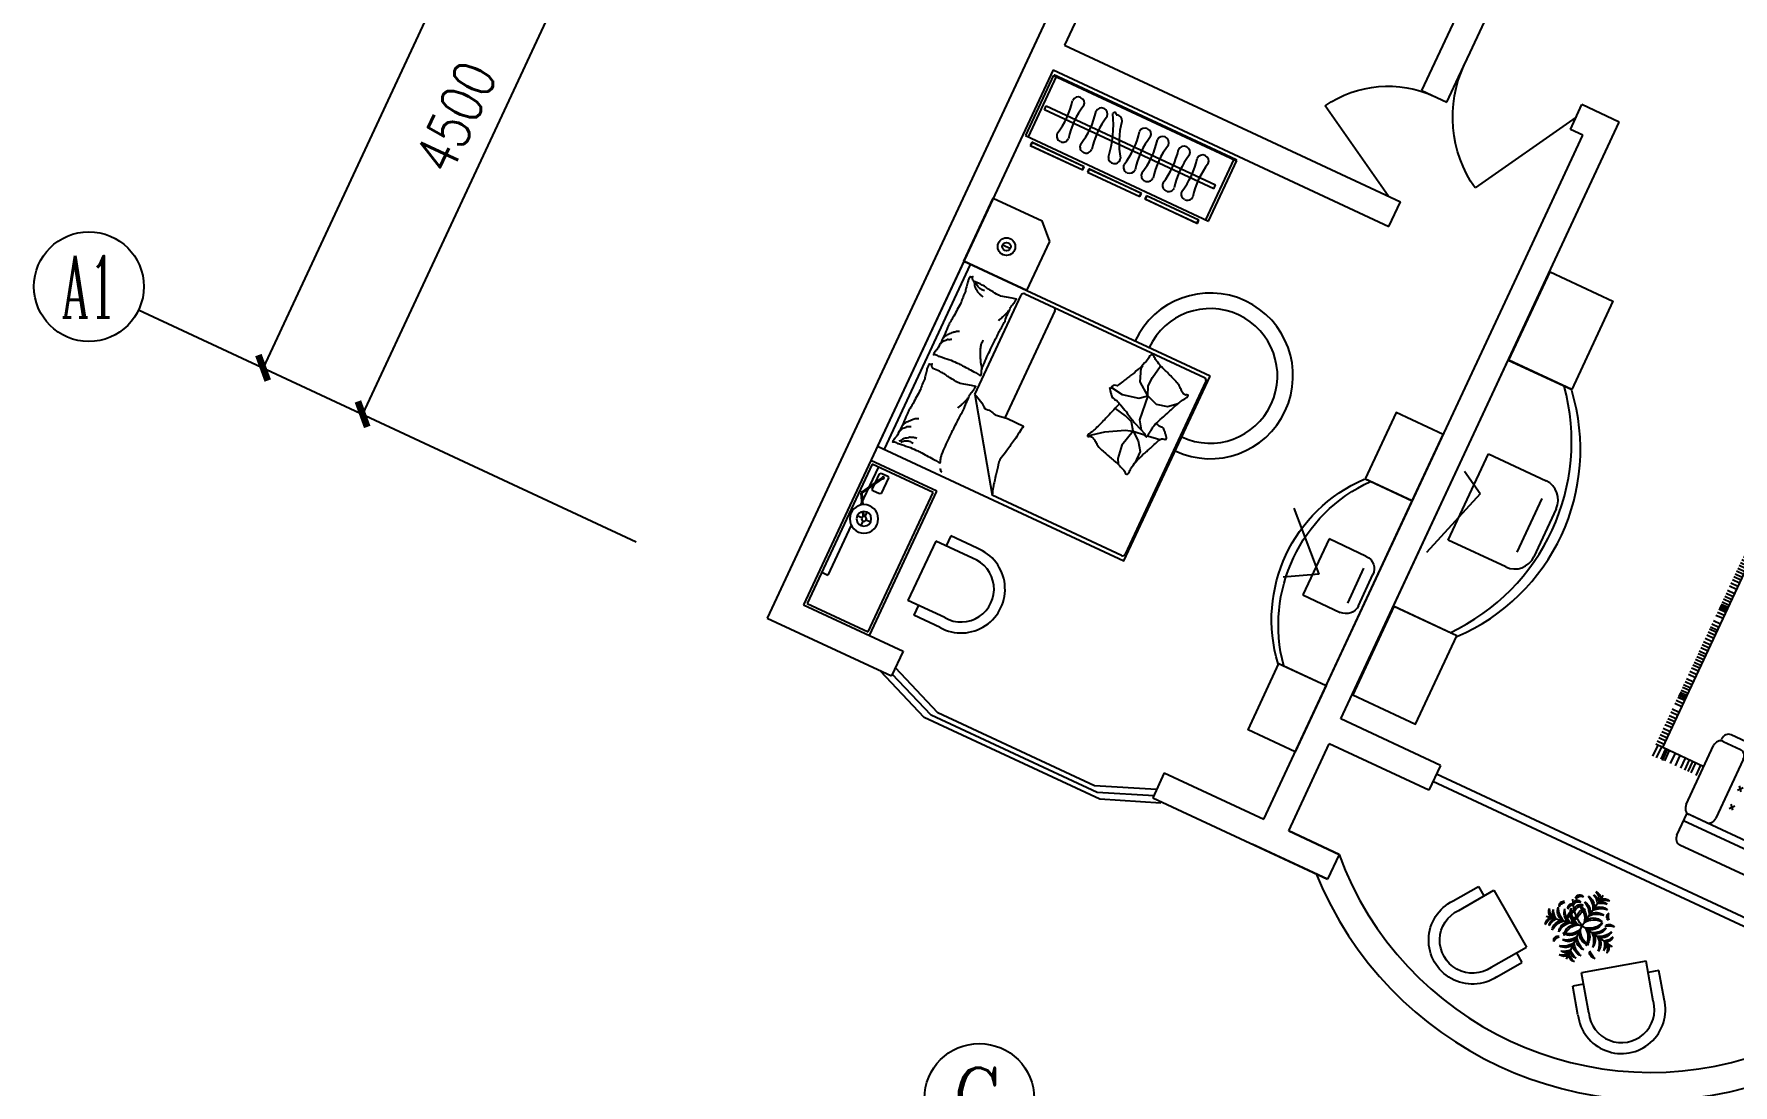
# Model space of a CAD drawing. Header units: millimetres. Extents: x 751 to 49128, y 379 to 40024.
# Drawn here: x 751 to 13132, y 19677 to 27337 of the extents above; entities that cross this region are included whole.
import ezdxf
from ezdxf.enums import TextEntityAlignment as Align

# ---------------------------------------------------------------- set-up
doc = ezdxf.new("R2010")
doc.units = ezdxf.units.MM
for name, color, linetype in [('AXIS', 3, 'Continuous'), ('AXIS_TEXT', 7, 'Continuous'), ('LAYER1', 5, 'Continuous'), ('PUB_WINDW', 7, 'Continuous'), ('WALL', 255, 'Continuous'), ('WINDOW', 2, 'Continuous')]:
    doc.layers.add(name, color=color, linetype=linetype)
doc.styles.add('COMPLEX', font='COMPLEX')
doc.styles.add('DIM_FONT', font='SIMPLEX', dxfattribs={"width": 0.8})
doc.styles.add('SIMPLEX', font='SIMPLEX.SHX')
doc.styles.get("Standard").update_dxf_attribs({"font": 'arial.ttf'})
doc.dimstyles.new('AXIS', dxfattribs={"dimtxt": 300, "dimasz": 1, "dimexe": 250, "dimexo": 300, "dimgap": 0.09, "dimtad": 1, "dimdec": 0, "dimzin": 0, "dimdsep": 46, "dimtxsty": 'DIM_FONT', "dimblk": '_DIMX', "dimcen": 0.09, "dimse1": 1, "dimse2": 1, "dimclrt": 7, "dimadec": 0, "dimazin": 0, "dimtfac": 1, "dimtdec": 0, "dimtix": 1, "dimtmove": 2, "dimatfit": 3, "dimldrblk": '_DIMX', "dimfxl": 1, "dimtolj": 1, "dimtzin": 0, "dimarcsym": 0})

# ---------------------------------------------------------------- blocks, each defined once
blk = doc.blocks.new('_DIMX')
at = {"const_width": 50}
blk.add_lwpolyline([(-70, -70), (70, 70)], dxfattribs=at)
blk = doc.blocks.new('*D67')
at = {"color": 0, "linetype": 'ByBlock', "transparency": 16777216}
blk.add_line((-2841, 39187), (-8419, 27226), dxfattribs=at)
at = {"layer": 'DEFPOINTS', "color": 0, "linetype": 'ByBlock', "transparency": 16777216}
for p in [(-122, 37920), (-8419, 27225), (-5701, 25957)]:
    blk.add_point(p, dxfattribs=at)
at = {"color": 0, "linetype": 'ByBlock', "transparency": 16777216}
for p, rotation in [((-2841, 39188), 65), ((-8419, 27225), 245)]:
    blk.add_blockref('_DIMX', p, dxfattribs=dict(at, rotation=rotation))
at = {"color": 7, "linetype": 'ByBlock', "transparency": 16777216, "insert": (-5902, 33333), "char_height": 300, "attachment_point": 5, "rotation": 65, "style": 'DIM_FONT'}
blk.add_mtext('\\A1;13200', dxfattribs=at)
blk = doc.blocks.new('M_C43HGY')
at = {"linetype": 'Continuous'}
blk.add_lwpolyline([(-535.7, -275.9), (-535.7, 0), (535.7, 0), (535.7, -275.9)], dxfattribs=at)
for centre, radius, start, end in [((-2.2, 390.9), 830.9, 230.05521, 310.34376), ((-2.8, 320.1), 802.1, 228.11894, 311.88106)]:
    blk.add_arc(centre, radius, start, end, dxfattribs=at)
at = {"width": 0.8, "flags": 9}
for tag in ['XSIZE', 'YSIZE']:
    blk.add_attdef(tag, (0, 0), '', height=0.5, dxfattribs=at)
blk = doc.blocks.new('_AXISO')
blk.add_circle((0, 0), 0.5)
at = {"layer": 'AXIS_TEXT', "style": 'COMPLEX', "width": 1.041667}
blk.add_attdef('A', text='', height=0.56, dxfattribs=at).set_placement((-0.25, -0.28), (0.25, -0.28), align=Align.FIT)
blk = doc.blocks.new('*D66')
at = {"color": 0, "linetype": 'ByBlock', "transparency": 16777216}
blk.add_line((-5793, 30964), (-7694, 26888), dxfattribs=at)
at = {"layer": 'DEFPOINTS', "color": 0, "linetype": 'ByBlock', "transparency": 16777216}
for p in [(-3799, 30036), (-7694, 26887), (-5701, 25957)]:
    blk.add_point(p, dxfattribs=at)
at = {"color": 0, "linetype": 'ByBlock', "transparency": 16777216}
for p, rotation in [((-5793, 30965), 65), ((-7694, 26887), 245)]:
    blk.add_blockref('_DIMX', p, dxfattribs=dict(at, rotation=rotation))
at = {"color": 7, "linetype": 'ByBlock', "transparency": 16777216, "insert": (-7015, 29053), "char_height": 300, "attachment_point": 5, "rotation": 65, "style": 'DIM_FONT'}
blk.add_mtext('\\A1;4500', dxfattribs=at)
blk = doc.blocks.new('M_C42MSU')
for p, q in [((-900, 0), (-900, -700)), ((-900, 0), (0, 0)), ((0, 0), (0, -900)), ((-900, -700), (-700, -900)), ((0, -900), (-700, -900))]:
    blk.add_line(p, q)
at = {"width": 0.8, "flags": 9}
for tag in ['XSIZE', 'YSIZE']:
    blk.add_attdef(tag, (0, 0), '', height=0.5, dxfattribs=at)
blk = doc.blocks.new('M_B1ZDK')
for points in [[(0.5331, 0.549), (0.3361, 1.3649), (-0.3361, 1.3649), (-0.5418, 0.5128)], [(0.5012, 0.4163), (0.318, 1.1838), (-0.318, 1.1838), (-0.5012, 0.4283)], [(0.5, 0.1667), (0.3, 1.0027), (-0.3, 1.0027), (-0.5, 0.1667)]]:
    blk.add_lwpolyline(points)
blk = doc.blocks.new('A$C14F639B7')
at = {"layer": 'LAYER1', "color": 7}
for p, q in [((0, 0), (0, 1160)), ((0, 1160), (530, 1160)), ((20, 20), (20, 1140)), ((20, 1140), (510, 1140)), ((461, 1140), (461, 835)), ((510, 1140), (510, 20)), ((530, 1160), (530, 0)), ((370, 1108), (361, 1099)), ((361, 1099), (361, 974)), ((423, 1108), (370, 1108)), ((486, 921), (398, 1075)), ((492, 924), (403, 1079)), ((432, 1099), (423, 1108)), ((432, 1028), (432, 1099)), ((432, 974), (432, 1016)), ((361, 974), (370, 965)), ((370, 965), (423, 965)), ((423, 965), (432, 974)), ((446, 845), (486, 915)), ((451, 842), (492, 912)), ((379, 753), (343, 753)), ((396, 771), (396, 806)), ((403, 770), (421, 801)), ((408, 767), (426, 798)), ((414, 753), (450, 753)), ((396, 735), (396, 700)), ((461, 671), (461, 271)), ((510, 271), (461, 271)), ((510, 271), (461, 271)), ((510, 20), (20, 20)), ((530, 0), (0, 0))]:
    blk.add_line(p, q, dxfattribs=at)
for centre, radius in [((396, 1083), 7.43), ((492, 918), 5.94), ((396, 753), 104), ((396, 753), 53.5), ((396, 753), 17.8)]:
    blk.add_circle(centre, radius, dxfattribs=at)
blk = doc.blocks.new('M_C3')
for p, q in [((-319, 296), (-319, 84)), ((-239, 296), (-239, 0)), ((239, 296), (239, 0)), ((319, 296), (319, 84)), ((-319, 84), (-239, 84)), ((-239, 0), (239, 0)), ((239, 84), (319, 84))]:
    blk.add_line(p, q)
for radius, start, end in [(320, 356.4494, 183.5506), (240, 355.2636, 184.7364)]:
    blk.add_arc((0, 316), radius, start, end)
at = {"width": 0.8, "flags": 9}
for tag in ['YSIZE', 'XSIZE', 'XSIZE', 'YSIZE']:
    blk.add_attdef(tag, (0, 0), '', height=0.5, dxfattribs=at)
blk = doc.blocks.new('A$C3084621F')
at = {"color": 7}
for p, q in [((553, 1637), (12, 1637)), ((553, 1613), (12, 1613)), ((264, 51), (264, 1565)), ((298, 1565), (264, 1565)), ((298, 1565), (298, 51)), ((553, 0), (553, 1637)), ((608, 1563), (580, 1563)), ((580, 1563), (580, 1095)), ((580, 1562), (580, 1094)), ((608, 1559), (580, 1559)), ((608, 1095), (608, 1563)), ((608, 1094), (608, 1562)), ((84, 1390), (84, 1387)), ((84, 1223), (84, 1220)), ((84, 1034), (84, 1031)), ((580, 1097), (608, 1097)), ((580, 1094), (608, 1094)), ((580, 1049), (580, 581)), ((608, 1049), (580, 1049)), ((580, 1048), (580, 580)), ((608, 1046), (580, 1046)), ((608, 581), (608, 1049)), ((608, 580), (608, 1048)), ((84, 871), (84, 874)), ((455, 746), (456, 744)), ((89, 596), (88, 599)), ((580, 583), (608, 583)), ((580, 580), (608, 580)), ((84, 486), (84, 483)), ((608, 539), (580, 539)), ((580, 539), (580, 71)), ((580, 538), (580, 70)), ((608, 536), (580, 536)), ((608, 71), (608, 539)), ((608, 70), (608, 538)), ((84, 278), (84, 275)), ((12, 24), (553, 24)), ((12, 0), (553, 0)), ((298, 51), (264, 51)), ((580, 73), (608, 73)), ((580, 70), (608, 70))]:
    blk.add_line(p, q, dxfattribs=at)
at = {"color": 7, "const_width": 24}
blk.add_lwpolyline([(12, 0), (12, 1637)], dxfattribs=at)
at = {"color": 7}
for centre, radius, start, end in [((132, 1390), 48, 90, 180), ((132, 1387), 48, 180, 270), ((280, 2081), 660, 257.036, 282.964), ((429, 1390), 48, 360, 90), ((429, 1387), 48, 270, 0), ((132, 1223), 48, 90, 180), ((280, 696), 660, 77.036, 102.964), ((280, 1914), 660, 257.036, 282.964), ((429, 1223), 48, 360, 90), ((132, 1220), 48, 180, 270), ((280, 528), 660, 77.036, 102.964), ((429, 1220), 48, 270, 0), ((132, 1034), 48, 90, 180), ((132, 1031), 48, 180, 270), ((280, 1726), 660, 257.036, 282.964), ((280, 340), 660, 77.036, 102.964), ((429, 1034), 48, 360, 90), ((429, 1031), 48, 270, 0), ((132, 874), 48, 90, 180), ((132, 871), 48, 180, 270), ((280, 1565), 660, 257.036, 282.964), ((280, 180), 660, 77.036, 102.964), ((429, 874), 48, 0, 90), ((429, 871), 48, 270, 0), ((3, 1324), 674, 279.7856, 305.4462), ((410, 730), 48, 19.6204, 109.6204), ((411, 728), 48, 289.6204, 19.6204), ((91, 582), 14.6, 98.0126, 273.5166), ((133, 615), 48, 109.6204, 199.6204), ((559, -247), 939, 98.1153, 119.8428), ((132, 486), 48, 90, 180), ((132, 483), 48, 180, 270), ((280, 1178), 660, 257.036, 282.964), ((280, -208), 660, 77.036, 102.964), ((429, 486), 48, 360, 90), ((429, 483), 48, 270, 0), ((132, 278), 48, 90, 180), ((280, 969), 660, 257.036, 282.964), ((429, 278), 48, 360, 90), ((132, 275), 48, 180, 270), ((280, -417), 660, 77.036, 102.964), ((429, 275), 48, 270, 0)]:
    blk.add_arc(centre, radius, start, end, dxfattribs=at)
blk = doc.blocks.new('_C1LVG')
for p, q in [((-143.6, 1091.5), (-32.5, 1450.8)), ((-400.5, 1354.1), (-100.5, 1354.1)), ((-100.5, 1354.1), (-100.5, 904.1)), ((-500.5, 1004.1), (-500.5, 1254.1)), ((-419.4, 1267.4), (-419.4, 988.1)), ((-143.6, 1091.5), (-32.5, 1028.1)), ((-100.5, 904.1), (-400.5, 904.1))]:
    blk.add_line(p, q)
for points in [[(-328.5, 1747.3), (0, 1747.3), (0, 2208.9), (-328.5, 2208.9)], [(-328.5, 461.7), (0, 461.7), (0, 0), (-328.5, 0)]]:
    blk.add_lwpolyline(points, close=True)
for centre, start, end in [((-400.5, 1254.1), 90, 180), ((-400.5, 1004.1), 180, 270)]:
    blk.add_arc(centre, 100, start, end)
at = {"xscale": 1.2, "yscale": 1.2, "zscale": 1.2, "rotation": 270.0000000000001}
blk.add_blockref('M_C43HGY', (2.6, 1104.5), dxfattribs=at)
at = {"style": 'DIM_FONT', "width": 0.8, "flags": 9}
for tag in ['YSIZE', 'XSIZE']:
    blk.add_attdef(tag, (0, 0), '', height=0.5, dxfattribs=at)
blk = doc.blocks.new('_C5VVX')
for p, q in [((879, 1468), (879, 1618)), ((929, 1668), (1692, 1668)), ((1742, 1618), (1742, 1466)), ((879, 1518), (1742, 1518)), ((846, 1418), (846, 1007)), ((879, 1468), (1742, 1468)), ((1035, 1468), (896, 1468)), ((1085, 1007), (1085, 1418)), ((1535, 1007), (1535, 1418)), ((1585, 1468), (1725, 1468)), ((1775, 1418), (1775, 1007)), ((1162, 1326), (1131, 1296)), ((1131, 1326), (1162, 1296)), ((1319, 1326), (1289, 1296)), ((1289, 1326), (1319, 1296)), ((1477, 1326), (1447, 1296)), ((1447, 1326), (1477, 1296)), ((398, 1222), (456, 1222)), ((398, 1194), (456, 1194)), ((458, 1154), (458, 1225)), ((480, 1154), (480, 1225)), ((501, 1154), (501, 1225)), ((522, 1154), (522, 1225)), ((551, 1154), (551, 1225)), ((581, 1154), (581, 1225)), ((608, 1154), (608, 1225)), ((652, 1154), (652, 1225)), ((679, 1154), (679, 1225)), ((702, 1154), (702, 1225)), ((735, 1154), (735, 1225)), ((774, 1154), (774, 1225)), ((803, 1154), (803, 1225)), ((824, 1154), (824, 1225)), ((1162, 1199), (1131, 1169)), ((1131, 1199), (1162, 1169)), ((1319, 1199), (1289, 1169)), ((1289, 1199), (1319, 1169)), ((1477, 1199), (1447, 1169)), ((1447, 1199), (1477, 1169)), ((1801, 1154), (1801, 1225)), ((1843, 1154), (1843, 1225)), ((1866, 1154), (1866, 1225)), ((1893, 1154), (1893, 1225)), ((1926, 1154), (1926, 1225)), ((1970, 1154), (1970, 1225)), ((2009, 1154), (2009, 1225)), ((2056, 1154), (2056, 1225)), ((2073, 1159), (2073, 1231)), ((2086, 1154), (2086, 1225)), ((2120, 1159), (2120, 1231)), ((2150, 1159), (2150, 1231)), ((398, 1173), (456, 1173)), ((398, 1144), (456, 1144)), ((398, 1117), (456, 1117)), ((398, 1096), (456, 1096)), ((458, 1154), (846, 1154)), ((458, 1008), (458, 1154)), ((1775, 1154), (2108, 1154)), ((2108, 1154), (2108, -1213)), ((2108, 1154), (2165, 1154)), ((2108, 1133), (2165, 1133)), ((2108, 1109), (2165, 1109)), ((2108, 1088), (2165, 1088)), ((50, 975), (203, 975)), ((150, -975), (150, 975)), ((200, -975), (200, 975)), ((250, 1008), (661, 1008)), ((398, 1075), (456, 1075)), ((398, 1054), (456, 1054)), ((398, 1030), (456, 1030)), ((398, 1008), (456, 1008)), ((711, 975), (720, 975)), ((1162, 1062), (1131, 1032)), ((1131, 1062), (1162, 1032)), ((1289, 1062), (1319, 1032)), ((1319, 1062), (1289, 1032)), ((1477, 1062), (1447, 1032)), ((1447, 1062), (1477, 1032)), ((2108, 1066), (2165, 1066)), ((2108, 1044), (2165, 1044)), ((2108, 1017), (2165, 1017)), ((2108, 996), (2165, 996)), ((2108, 975), (2165, 975)), ((0, -925), (0, 925)), ((200, 818), (200, 958)), ((711, 958), (711, 818)), ((770, 925), (770, 327)), ((879, 957), (879, 948)), ((896, 957), (1035, 957)), ((929, 898), (1692, 898)), ((1725, 957), (1585, 957)), ((1742, 957), (1742, 948)), ((2108, 954), (2165, 954)), ((2108, 930), (2165, 930)), ((2108, 908), (2165, 908)), ((2108, 869), (2165, 869)), ((661, 768), (250, 768)), ((2108, 848), (2165, 848)), ((2108, 826), (2165, 826)), ((2108, 814), (2165, 814)), ((2108, 804), (2165, 804)), ((2108, 792), (2165, 792)), ((2108, 777), (2165, 777)), ((2108, 756), (2165, 756)), ((363, 683), (332, 713)), ((363, 713), (332, 683)), ((500, 683), (469, 713)), ((500, 713), (469, 683)), ((627, 683), (597, 713)), ((627, 713), (597, 683)), ((2108, 738), (2165, 738)), ((2108, 717), (2165, 717)), ((2108, 717), (2165, 717)), ((2108, 696), (2165, 696)), ((2108, 666), (2165, 666)), ((363, 556), (332, 526)), ((363, 526), (332, 556)), ((500, 526), (469, 556)), ((500, 556), (469, 526)), ((627, 526), (597, 556)), ((627, 556), (597, 526)), ((2108, 645), (2165, 645)), ((2108, 621), (2165, 621)), ((2108, 600), (2165, 600)), ((2108, 582), (2165, 582)), ((2108, 561), (2165, 561)), ((2108, 542), (2165, 542)), ((1110, 414), (1145, 449)), ((1110, 391), (1168, 449)), ((1130, 461), (1130, 457)), ((1138, 469), (1505, 469)), ((1138, 449), (1505, 449)), ((1534, 391), (1476, 449)), ((1534, 414), (1499, 449)), ((1513, 461), (1513, 457)), ((2108, 521), (2165, 521)), ((2108, 503), (2165, 503)), ((2108, 481), (2165, 481)), ((2108, 459), (2165, 459)), ((2108, 438), (2165, 438)), ((363, 368), (332, 398)), ((363, 398), (332, 368)), ((500, 368), (469, 398)), ((500, 398), (469, 368)), ((627, 368), (597, 398)), ((627, 398), (597, 368)), ((1090, -306), (1090, 421)), ((1098, 429), (1102, 429)), ((1110, -306), (1110, 421)), ((1142, 341), (1502, -155)), ((1192, 417), (1502, -10)), ((1226, 417), (1502, 38)), ((1377, 417), (1502, 245)), ((1534, 421), (1534, -306)), ((1546, 429), (1542, 429)), ((1554, 421), (1554, -306)), ((2108, 414), (2165, 414)), ((2108, 392), (2165, 392)), ((2108, 370), (2165, 370)), ((2108, 349), (2165, 349)), ((2108, 335), (2165, 335)), ((740, 298), (230, 298)), ((770, 269), (770, -269)), ((2108, 314), (2165, 314)), ((2108, 292), (2165, 292)), ((2108, 253), (2165, 253)), ((2108, 232), (2165, 232)), ((363, 168), (332, 138)), ((363, 138), (332, 168)), ((500, 168), (469, 138)), ((500, 138), (469, 168)), ((627, 168), (597, 138)), ((627, 138), (597, 168)), ((2108, 210), (2165, 210)), ((2108, 198), (2165, 198)), ((2108, 188), (2165, 188)), ((2108, 176), (2165, 176)), ((2108, 161), (2165, 161)), ((2108, 140), (2165, 140)), ((2108, 122), (2165, 122)), ((363, -20), (332, 11)), ((363, 11), (332, -20)), ((500, 11), (469, -20)), ((500, -20), (469, 11)), ((627, 11), (597, -20)), ((627, -20), (597, 11)), ((2108, 101), (2165, 101)), ((2108, 101), (2165, 101)), ((2108, 80), (2165, 80)), ((2108, 50), (2165, 50)), ((2108, 29), (2165, 29)), ((2108, 5), (2165, 5)), ((1142, -13), (1352, -303)), ((2108, -16), (2165, -16)), ((2108, -34), (2165, -34)), ((2108, -55), (2165, -55)), ((2108, -74), (2165, -74)), ((2108, -95), (2165, -95)), ((363, -147), (332, -177)), ((363, -177), (332, -147)), ((500, -147), (469, -177)), ((500, -177), (469, -147)), ((627, -147), (597, -177)), ((627, -177), (597, -147)), ((2108, -113), (2165, -113)), ((2108, -135), (2165, -135)), ((2108, -157), (2165, -157)), ((2108, -178), (2165, -178)), ((2108, -202), (2165, -202)), ((740, -298), (230, -298)), ((1098, -314), (1102, -314)), ((1110, -277), (1168, -335)), ((1110, -300), (1145, -335)), ((1534, -277), (1476, -335)), ((1534, -300), (1499, -335)), ((1546, -314), (1542, -314)), ((2108, -224), (2165, -224)), ((2108, -246), (2165, -246)), ((2108, -267), (2165, -267)), ((2108, -281), (2165, -281)), ((2108, -303), (2165, -303)), ((2108, -319), (2165, -319)), ((363, -398), (332, -368)), ((363, -368), (332, -398)), ((500, -398), (469, -368)), ((500, -368), (469, -398)), ((627, -398), (597, -368)), ((627, -368), (597, -398)), ((770, -327), (770, -925)), ((1130, -347), (1130, -343)), ((1505, -335), (1138, -335)), ((1505, -355), (1138, -355)), ((1513, -347), (1513, -343)), ((2108, -331), (2165, -331)), ((2108, -340), (2165, -340)), ((2108, -352), (2165, -352)), ((2108, -368), (2165, -368)), ((2108, -389), (2165, -389)), ((2108, -406), (2165, -406)), ((2108, -428), (2165, -428)), ((2108, -428), (2165, -428)), ((363, -526), (332, -556)), ((363, -556), (332, -526)), ((500, -556), (469, -526)), ((500, -526), (469, -556)), ((627, -556), (597, -526)), ((627, -526), (597, -556)), ((2108, -449), (2165, -449)), ((2108, -478), (2165, -478)), ((2108, -500), (2165, -500)), ((2108, -524), (2165, -524)), ((2108, -545), (2165, -545)), ((2108, -562), (2165, -562)), ((2108, -584), (2165, -584)), ((2108, -603), (2165, -603)), ((2108, -624), (2165, -624)), ((2108, -642), (2165, -642)), ((363, -713), (332, -683)), ((363, -683), (332, -713)), ((500, -713), (469, -683)), ((500, -683), (469, -713)), ((627, -713), (597, -683)), ((627, -683), (597, -713)), ((2108, -663), (2165, -663)), ((2108, -686), (2165, -686)), ((2108, -707), (2165, -707)), ((2108, -731), (2165, -731)), ((2108, -752), (2165, -752)), ((200, -818), (200, -958)), ((661, -768), (250, -768)), ((711, -958), (711, -818)), ((2108, -774), (2165, -774)), ((2108, -796), (2165, -796)), ((2108, -810), (2165, -810)), ((2108, -831), (2165, -831)), ((904, -968), (904, -959)), ((954, -909), (1717, -909)), ((1767, -968), (1767, -959)), ((2108, -865), (2165, -865)), ((2108, -895), (2165, -895)), ((2108, -916), (2165, -916)), ((2108, -940), (2165, -940)), ((2108, -961), (2165, -961)), ((200, -975), (50, -975)), ((250, -1008), (661, -1008)), ((388, -1017), (445, -1017)), ((388, -1046), (445, -1046)), ((388, -1067), (445, -1067)), ((458, -1213), (458, -1008)), ((711, -975), (720, -975)), ((871, -1429), (871, -1018)), ((921, -968), (1061, -968)), ((1111, -1018), (1111, -1429)), ((1187, -1073), (1157, -1043)), ((1157, -1073), (1187, -1043)), ((1314, -1073), (1344, -1043)), ((1344, -1073), (1314, -1043)), ((1502, -1073), (1472, -1043)), ((1472, -1073), (1502, -1043)), ((1561, -1018), (1561, -1429)), ((1750, -968), (1611, -968)), ((1800, -1429), (1800, -1018)), ((2108, -978), (2165, -978)), ((2108, -1000), (2165, -1000)), ((2108, -1019), (2165, -1019)), ((2108, -1040), (2165, -1040)), ((2108, -1058), (2165, -1058)), ((388, -1091), (445, -1091)), ((388, -1113), (445, -1113)), ((388, -1130), (445, -1130)), ((388, -1151), (445, -1151)), ((388, -1170), (445, -1170)), ((1187, -1210), (1157, -1180)), ((1157, -1210), (1187, -1180)), ((1344, -1210), (1314, -1180)), ((1314, -1210), (1344, -1180)), ((1502, -1210), (1472, -1180)), ((1472, -1210), (1502, -1180)), ((2108, -1080), (2165, -1080)), ((2108, -1102), (2165, -1102)), ((2108, -1123), (2165, -1123)), ((2108, -1147), (2165, -1147)), ((2108, -1168), (2165, -1168)), ((388, -1192), (445, -1192)), ((388, -1210), (445, -1210)), ((388, -1231), (445, -1231)), ((388, -1253), (445, -1253)), ((388, -1275), (445, -1275)), ((871, -1213), (458, -1213)), ((458, -1284), (458, -1213)), ((480, -1284), (480, -1213)), ((501, -1284), (501, -1213)), ((522, -1284), (522, -1213)), ((551, -1284), (551, -1213)), ((581, -1284), (581, -1213)), ((608, -1284), (608, -1213)), ((652, -1284), (652, -1213)), ((679, -1284), (679, -1213)), ((702, -1284), (702, -1213)), ((735, -1284), (735, -1213)), ((774, -1284), (774, -1213)), ((803, -1284), (803, -1213)), ((824, -1284), (824, -1213)), ((1798, -1284), (1798, -1213)), ((2108, -1213), (1800, -1213)), ((1820, -1284), (1820, -1213)), ((1841, -1284), (1841, -1213)), ((1862, -1284), (1862, -1213)), ((1891, -1284), (1891, -1213)), ((1921, -1284), (1921, -1213)), ((1947, -1284), (1947, -1213)), ((1992, -1284), (1992, -1213)), ((2019, -1284), (2019, -1213)), ((2042, -1284), (2042, -1213)), ((2075, -1284), (2075, -1213)), ((2108, -1191), (2165, -1191)), ((2108, -1212), (2165, -1212)), ((2113, -1284), (2113, -1213)), ((2143, -1284), (2143, -1213)), ((2164, -1284), (2164, -1213)), ((1187, -1337), (1157, -1307)), ((1157, -1337), (1187, -1307)), ((1344, -1337), (1314, -1307)), ((1314, -1337), (1344, -1307)), ((1502, -1337), (1472, -1307)), ((1472, -1337), (1502, -1307)), ((904, -1479), (1767, -1479)), ((904, -1479), (904, -1629)), ((1061, -1479), (921, -1479)), ((1611, -1479), (1750, -1479)), ((1767, -1629), (1767, -1477)), ((904, -1529), (1767, -1529)), ((954, -1679), (1717, -1679))]:
    blk.add_line(p, q)
blk.add_lwpolyline([(1142, 417), (1502, 417), (1502, -303), (1142, -303)], close=True)
at = {"const_width": 9.6}
for points in [[(1288, -104, 1), (1288, -113, 1)], [(1338, -79, 1), (1338, -89, 1)], [(1415, -27, 1), (1415, -36, 1)], [(1439, -108, 1), (1439, -118, 1)], [(1233, -187, 1), (1233, -197, 1)], [(1333, -139, 1), (1333, -148, 1)], [(1333, -172, 1), (1333, -181, 1)], [(1378, -165, 1), (1378, -175, 1)], [(1386, -150, 1), (1386, -159, 1)], [(1389, -174, 1), (1389, -184, 1)], [(1394, -163, 1), (1394, -173, 1)], [(1404, -159, 1), (1404, -168, 1)], [(1420, -130, 1), (1420, -140, 1)], [(1341, -262, 1), (1341, -272, 1)], [(1391, -317, 1), (1391, -327, 1)], [(1449, -255, 1), (1449, -265, 1)]]:
    blk.add_lwpolyline(points, format="xyb", close=True, dxfattribs=at)
blk.add_circle((1388, -174), 115)
for centre, radius, start, end in [((929, 1618), 50, 90, 180), ((1692, 1618), 50, 360, 90), ((896, 1418), 50, 90, 180), ((1035, 1418), 50, 0, 90), ((1585, 1418), 50, 90, 180), ((1725, 1418), 50, 0, 90), ((50, 925), 50, 90, 180), ((250, 958), 50, 90, 180), ((661, 958), 50, 0, 90), ((720, 925), 50, 0, 90), ((896, 1007), 50, 180, 270), ((1035, 1007), 50, 270, 0), ((1585, 1007), 50, 180, 270), ((1725, 1007), 50, 270, 0), ((929, 948), 50, 180, 270), ((1692, 948), 50, 270, 0), ((250, 818), 50, 180, 270), ((661, 818), 50, 270, 360), ((1138, 461), 8, 90, 180), ((1138, 457), 8, 180, 270), ((1505, 461), 8, 0, 90), ((1505, 457), 8, 270, 0), ((230, 328), 30, 180, 270), ((740, 328), 30, 270, 0), ((1098, 421), 8, 90, 180), ((1102, 421), 8, 0, 90), ((1542, 421), 8, 90, 180), ((1546, 421), 8, 0, 90), ((230, 268), 30, 90, 180), ((740, 268), 30, 0, 90), ((1193, -110), 234, 348.5516, 40.9815), ((1240, -313), 208, 44.4861, 99.3762), ((1252, -219), 152, 24.0956, 76.2953), ((1164, -203), 233, 13.0452, 49.7766), ((997, -152), 402, 358.3286, 18.729), ((1353, -68), 101, 298.8901, 348.4579), ((1249, -16), 207, 318.7581, 353.8624), ((1386, -15), 154, 276.9904, 348.0284), ((1341, -427), 260, 81.2496, 128.2333), ((1269, -418), 276, 65.0888, 95.9637), ((1153, -143), 230, 301.315, 352.1378), ((394, 883), 1432, 309.0488, 312.6799), ((875, -142), 514, 340.5249, 357.8244), ((1217, -251), 188, 323.3231, 25.7633), ((1723, 388), 648, 238.9873, 250.361), ((1297, -265), 135, 332.9909, 45.9102), ((1263, -286), 186, 355.8741, 36.9558), ((1419, -553), 392, 73.8561, 89.1105), ((230, -268), 30, 180, 270), ((230, -328), 30, 90, 180), ((740, -268), 30, 270, 0), ((740, -328), 30, 0, 90), ((1098, -306), 8, 180, 270), ((1102, -306), 8, 270, 0), ((1553, -53), 175, 252.9456, 276.4814), ((1542, -306), 8, 180, 270), ((1546, -306), 8, 270, 0), ((1138, -343), 8, 90, 180), ((1138, -347), 8, 180, 270), ((1505, -343), 8, 0, 90), ((1505, -347), 8, 270, 0), ((250, -818), 50, 90, 180), ((661, -818), 50, 0, 90), ((50, -925), 50, 180, 270), ((250, -958), 50, 180, 270), ((661, -958), 50, 270, 0), ((720, -925), 50, 270, 0), ((954, -959), 50, 90, 180), ((1717, -959), 50, 360, 90), ((921, -1018), 50, 90, 180), ((1061, -1018), 50, 0, 90), ((1611, -1018), 50, 90, 180), ((1750, -1018), 50, 0, 90), ((921, -1429), 50, 180, 270), ((1061, -1429), 50, 270, 0), ((1611, -1429), 50, 180, 270), ((1750, -1429), 50, 270, 0), ((954, -1629), 50, 180, 270), ((1717, -1629), 50, 270, 0)]:
    blk.add_arc(centre, radius, start, end)
at = {"style": 'DIM_FONT', "width": 0.8, "flags": 9}
for tag in ['XSIZE', 'YSIZE']:
    blk.add_attdef(tag, (0, 0), '', height=0.5, dxfattribs=at)
blk = doc.blocks.new('M_B5JMP')
for p, q in [((-0.5, 0.5), (-0.5, -0.5)), ((0.5, 0.5), (0.5, -0.5)), ((-0.5, 0.15), (0.5, 0.15)), ((-0.5, -0.15), (0.5, -0.15))]:
    blk.add_line(p, q)
blk = doc.blocks.new('M_F20')
for p in [(-55, 465), (-498, 93), (389, 93), (24, -428)]:
    blk.add_line(p, (-55, 15))
for centre, radius, start, end in [((-138, 350), 104, 36.29, 99.6243), ((-223, 229), 234, 44.0763, 73.3794), ((29, 350), 104, 80.3757, 143.71), ((113, 229), 234, 106.6206, 135.9237), ((-223, 177), 144, 164.6063, 234.7511), ((-121, 236), 241, 184.9634, 228.6288), ((-244, 299), 51.8, 139.742, 258.7475), ((-173, 340), 113, 184.618, 228.2106), ((-72, 159), 140, 156.3654, 256.5741), ((11, 203), 212, 176.8122, 238.3335), ((-185, 209), 144, 25.2489, 95.3937), ((-260, 119), 241, 31.3712, 75.0366), ((-185, 127), 144, 25.2489, 95.3937), ((-260, 37), 241, 31.3712, 75.0366), ((-138, 301), 104, 36.29, 99.6243), ((-223, 179), 234, 44.0763, 73.3794), ((29, 301), 104, 80.3757, 143.71), ((113, 179), 234, 106.6206, 135.9237), ((151, 119), 241, 104.9634, 148.6288), ((76, 209), 144, 84.6063, 154.7511), ((76, 127), 144, 84.6063, 154.7511), ((151, 37), 241, 104.9634, 148.6288), ((-121, 203), 212, 301.6665, 3.1878), ((-37, 159), 140, 283.4259, 23.6346), ((243, 210), 104, 80.3757, 143.71), ((328, 88), 234, 106.6206, 135.9237), ((12, 236), 241, 311.3712, 355.0366), ((114, 177), 144, 305.2489, 15.3937), ((-398, -10), 104, 116.29, 179.6243), ((-293, -114), 234, 124.0763, 153.3794), ((-369, 155), 104, 160.3757, 223.71), ((-235, 217), 234, 186.6206, 215.9237), ((-350, -18), 104, 116.29, 179.6243), ((-245, -122), 234, 124.0763, 153.3794), ((-321, 147), 104, 160.3757, 223.71), ((-187, 209), 234, 186.6206, 215.9237), ((-268, -80), 144, 105.2489, 175.3937), ((-193, -170), 241, 111.3712, 155.0366), ((-187, -94), 144, 105.2489, 175.3937), ((-112, -184), 241, 111.3712, 155.0366), ((155, -424), 486, 115.4772, 156.6585), ((-142, 162), 144, 164.6063, 234.7511), ((-41, 221), 241, 184.9634, 228.6288), ((-186, -44), 78.2, 144.9865, 244.4034), ((-120, -115), 140, 83.4259, 183.6346), ((-57, -185), 212, 101.6665, 163.1878), ((-27, 30), 225, 187.5759, 215.8942), ((-194, 57), 140, 3.4259, 103.6346), ((-252, -17), 212, 21.6665, 83.1878), ((-141, -2), 50.7, 114.2257, 255.1279), ((-101, 10), 70.2, 150.4398, 228.6694), ((84, 57), 140, 76.3654, 176.5741), ((143, -17), 212, 96.8122, 158.3335), ((-52, -185), 212, 16.8122, 78.3335), ((11, -115), 140, 356.3654, 96.5741), ((-69, 221), 241, 311.3712, 355.0366), ((3, -184), 241, 24.9634, 68.6288), ((33, 162), 144, 305.2489, 15.3937), ((78, -94), 144, 4.6063, 74.7511), ((84, -170), 241, 24.9634, 68.6288), ((159, -80), 144, 4.6063, 74.7511), ((78, 209), 234, 324.0763, 353.3794), ((136, -122), 234, 26.6206, 55.9237), ((212, 147), 104, 316.29, 19.6243), ((241, -18), 104, 0.3757, 63.71), ((125, 217), 234, 324.0763, 353.3794), ((260, 155), 104, 316.29, 19.6243), ((-362, -113), 51.8, 139.742, 258.7475), ((-292, -72), 113, 184.618, 228.2106), ((-255, -130), 51.8, 139.742, 258.7475), ((-185, -89), 113, 184.618, 228.2106), ((-217, -195), 51.3, 167.0577, 302.8533), ((-187, -166), 72, 185.1845, 268.654), ((-157, -147), 68.9, 138.8744, 278.9763), ((-97, -114), 112, 173.7536, 244.097), ((-254, 12), 212, 286.8122, 348.3335), ((-184, -51), 140, 266.3654, 6.5741), ((-45, -86), 117, 161.4477, 239.3672), ((-254, -43), 241, 294.9634, 338.6288), ((-163, -118), 144, 274.6063, 344.7511), ((231, -7), 380, 185.4007, 208.139), ((134, 81), 212, 211.6665, 273.1878), ((90, -2), 140, 193.4259, 293.6346), ((152, 29), 241, 221.3712, 265.0366), ((93, -73), 144, 215.2489, 285.3937), ((219, -230), 51.8, 101.2525, 220.258), ((289, -271), 113, 131.7894, 175.382), ((336, 93), 234, 234.0763, 263.3794), ((274, -42), 104, 226.29, 289.6243), ((-217, -268), 51.3, 167.0577, 302.8533), ((-187, -239), 72, 185.1845, 268.654), ((-239, -123), 241, 294.9634, 338.6288), ((-149, -199), 144, 274.6063, 344.7511), ((-191, -176), 234, 296.6206, 325.9237), ((-87, -281), 104, 270.3757, 333.71), ((-183, -224), 234, 296.6206, 325.9237), ((-79, -329), 104, 270.3757, 333.71), ((166, -52), 241, 221.3712, 265.0366), ((107, -153), 144, 215.2489, 285.3937), ((139, -118), 234, 234.0763, 263.3794), ((77, -252), 104, 226.29, 289.6243), ((148, -166), 234, 234.0763, 263.3794), ((86, -300), 104, 226.29, 289.6243)]:
    blk.add_arc(centre, radius, start, end)
at = {"width": 0.8, "flags": 9}
for tag in ['XSIZE', 'YSIZE']:
    blk.add_attdef(tag, (0, 0), '', height=0.5, dxfattribs=at)
blk = doc.blocks.new('M_C4')
for p, q in [((100, 250), (350, 250)), ((0, -150), (0, 150)), ((363, 169), (84, 169)), ((450, 150), (450, -150)), ((187, -107), (57, -336)), ((187, -107), (547, -475)), ((450, -150), (0, -150))]:
    blk.add_line(p, q)
for centre, start, end in [((100, 150), 90, 180), ((350, 150), 0, 90)]:
    blk.add_arc(centre, 100, start, end)
at = {"flags": 9}
for tag in ['XSIZE', 'YSIZE']:
    blk.add_attdef(tag, (0, 0), '', height=0.5, dxfattribs=at)
at = {"width": 0.8, "flags": 9}
for tag in ['YSIZE', 'XSIZE', 'XSIZE', 'YSIZE']:
    blk.add_attdef(tag, (225, -150), '', height=0.5, dxfattribs=at)
blk = doc.blocks.new('_DBLK')
blk.add_line((-0.5, 0), (0, -0.866))
blk.add_arc((-0.5, 0), 1, 300, 0)
at = {"style": 'SIMPLEX', "flags": 9}
blk.add_attdef('A', text='', height=1, dxfattribs=at).set_placement((0, 1.5), align=Align.MIDDLE)
blk = doc.blocks.new('1T4F79')
for p, q in [((-29489.7, 3618), (-29433.9, 3592)), ((-29726.4, 3475.4), (-30353.9, 2129.5)), ((-29692.1, 2527.1), (-29354.2, 3251.8)), ((-29327.9, 3261.4), (-28018.5, 2650.8)), ((-29109.6, 3137.8), (-29473.4, 2357.6)), ((-28481.9, 2719.4), (-28468.7, 2739.6)), ((-28397.8, 2650.1), (-28341.3, 2730.9)), ((-28341.3, 2730.9), (-28334.2, 2731.2)), ((-28008.9, 2624.5), (-28597.1, 1363.2)), ((-28487.5, 2618.7), (-28481.9, 2719.4)), ((-28433, 2518.1), (-28487.5, 2618.7)), ((-28429.6, 2589.8), (-28397.8, 2650.1)), ((-29692.1, 2527.1), (-29567.2, 1793.7)), ((-28705.1, 2583), (-28618.3, 2527.5)), ((-28618.3, 2527.5), (-28498, 2499.6)), ((-28498, 2499.6), (-28433, 2518.1)), ((-28433, 2518.1), (-28493.8, 2343.5)), ((-28433, 2518.1), (-28429.6, 2589.8)), ((-28433, 2518.1), (-28371.9, 2455.8)), ((-28595.4, 2370.8), (-28666.9, 2425.8)), ((-28552.2, 2329.1), (-28595.4, 2370.8)), ((-28371.9, 2455.8), (-28289.3, 2439.8)), ((-28289.3, 2439.8), (-28210.7, 2461.7)), ((-28870.9, 2227.1), (-28744.5, 2254.7)), ((-28744.5, 2254.7), (-28596.1, 2267.5)), ((-28539, 2260.3), (-28621.1, 2158.3)), ((-28596.1, 2267.5), (-28539, 2260.3)), ((-28539, 2260.3), (-28552.2, 2329.1)), ((-28539, 2260.3), (-28449.6, 2231.5)), ((-28539, 2260.3), (-28503, 2189.6)), ((-28493.8, 2343.5), (-28482.3, 2283.7)), ((-28482.3, 2283.7), (-28479.6, 2269.3)), ((-28621.1, 2158.3), (-28651.7, 2060.3)), ((-28487.7, 2111.2), (-28526.6, 2027.8)), ((-28503, 2189.6), (-28487.7, 2111.2)), ((-28435.7, 2227), (-28345.8, 2198.1)), ((-28651.7, 2060.3), (-28648.8, 2019.6)), ((-28623.4, 1353.6), (-29567.2, 1793.7))]:
    blk.add_line(p, q)
for points in [[(-27978.9, 2660.5), (-29773.3, 3497.3), (-30400.9, 2151.4), (-28606.4, 1314.7)], [(-26848.9, 1911.8), (-26505, 1751.4), (-26279.6, 2234.7), (-26623.5, 2395.1)], [(-27476.5, 565.8), (-27132.6, 405.4), (-27358, -77.9), (-27701.9, 82.4)]]:
    blk.add_lwpolyline(points, close=True)
for points in [[(-29701.8, 3353.7, -0.2633679), (-29707, 3386.6, -0.494818), (-29727.7, 3386.2, -0.0492247), (-29736.6, 3371.1, -0.0368308), (-29744.9, 3349.1, -0.0318927), (-29753.5, 3311.7, 0.035782), (-29761.4, 3278.3, 0.0329413), (-29793.7, 3195.4, 0.0265645), (-29845.5, 3098.1, 0.0179054), (-29866, 3066.7, -0.0333975), (-29876.5, 3049.5, -0.0320396), (-29891.3, 3015.9, 0.018442), (-29915.5, 2956.9, 0.0108373), (-29943.3, 2899.1, 0.0146239), (-29966.1, 2857.4, 0.1112494), (-29982, 2840.2, -0.1537083), (-29992.7, 2826.7, -0.0764444), (-29994.2, 2819.3, -0.2155123), (-29993.2, 2816.7, -0.5858582), (-29989.4, 2817.8, 0.3634893), (-29985, 2821.1, 0.1917163), (-29974.6, 2816.3, -0.1296753), (-29960.5, 2807.6, -0.0173502), (-29944.2, 2803.3, 0.0193256), (-29929.6, 2799.3, 0.0188175), (-29865.4, 2776.7, 0.0218281), (-29811.9, 2752.7, 0.0062042), (-29782.1, 2737.3, 0.0019631), (-29688.8, 2687.1, 0.0283408), (-29658.2, 2668.1, -0.1170135), (-29650, 2664.9, -0.36606), (-29648.5, 2665.7, -0.0397304), (-29645.3, 2679.1, -0.0483088), (-29644.5, 2693.7, 0.0629807), (-29643.6, 2705, 0.0405796), (-29636.8, 2727.4, 0.0143451), (-29610.9, 2788.2, 0.0054844), (-29557.7, 2900.4, 0.0071527), (-29514.8, 2985.4, 0.0087616), (-29494.6, 3022.5, -0.0081531), (-29472.8, 3062.3, -0.06251), (-29452.9, 3115.4, 0.0786693), (-29435.6, 3157.1, 0.0478251), (-29422.1, 3175.2, -0.034494), (-29402.6, 3199.8, -0.0235714), (-29389.3, 3221.2, -0.5102285), (-29389.9, 3222.6), (-29420, 3228.4), (-29502.7, 3244.4, 0.0730409), (-29521.1, 3250.8, 0.0233051), (-29573.5, 3281.5, 0.0182989), (-29592.3, 3294.7, -0.0109699), (-29623.3, 3317.2, -0.0422812), (-29652.9, 3334.2, -0.0272005), (-29702, 3353.9)], [(-29701.8, 3353.8, -0.0773794), (-29693.6, 3312, -0.0773794), (-29673.1, 3274.6, -0.0475255), (-29655.2, 3255.4, -0.0475255), (-29633.9, 3239.9)], [(-29686.8, 3348.4, -0.0536899), (-29681.1, 3330.3, -0.0703117), (-29673.4, 3317.9, -0.0154482), (-29667.3, 3310.9, -0.0132436), (-29659.7, 3303.3, -0.0821267), (-29644.8, 3293, -0.0641637), (-29622.7, 3286)], [(-29446.4, 3135.8, 0.0097295), (-29465.9, 3115.1, 0.0097295), (-29486.2, 3095.2, 0.0079705), (-29503.4, 3079.4, 0.0079705), (-29521.1, 3064.3)], [(-29923.6, 2939.5, 0.0278422), (-29904.1, 2956.4, 0.048685), (-29891.6, 2964.2, 0.0236665), (-29858.1, 2979.1, 0.0312234), (-29831.6, 2987.5, 0.046801), (-29822.6, 2988.9, 0.0231908), (-29804.2, 2989.1)], [(-29963, 2868.3, 0.0881531), (-29945.4, 2897.8, 0.0881531), (-29918.7, 2919.4, 0.0775471), (-29890.2, 2929.8, 0.0775471), (-29860, 2931)], [(-29641.3, 2714.2, 0.0161078), (-29648.6, 2760.1, 0.0245988), (-29650.9, 2790.4, 0.0094772), (-29651.2, 2844.2, 0.0159373), (-29649.8, 2876.1, 0.0725209), (-29646.2, 2892.3, 0.0333393), (-29631.2, 2924.8)], [(-29998.6, 2717.3, -0.2633679), (-30003.7, 2750.2, -0.494818), (-30024.4, 2749.9, -0.0492247), (-30033.4, 2734.7, -0.0368308), (-30041.7, 2712.8, -0.0318927), (-30050.3, 2675.3, 0.035782), (-30058.2, 2642, 0.0329413), (-30090.4, 2559, 0.0265645), (-30142.2, 2461.7, 0.0179054), (-30162.7, 2430.3, -0.0333975), (-30173.2, 2413.1, -0.0320396), (-30188.1, 2379.5, 0.018442), (-30212.3, 2320.5, 0.0108373), (-30240.1, 2262.8, 0.0146239), (-30262.8, 2221, 0.1112494), (-30278.8, 2203.9, -0.1537083), (-30289.4, 2190.4, -0.0764444), (-30291, 2183, -0.2155123), (-30290, 2180.4, -0.5858582), (-30286.1, 2181.5, 0.3634893), (-30281.8, 2184.7, 0.1917163), (-30271.4, 2180, -0.1296753), (-30257.3, 2171.3, -0.0173502), (-30241, 2166.9, 0.0193256), (-30226.3, 2163, 0.0188175), (-30162.2, 2140.3, 0.0218281), (-30108.7, 2116.3, 0.0062042), (-30078.9, 2100.9, 0.0019631), (-29985.5, 2050.7, 0.0283408), (-29954.9, 2031.8, -0.1170135), (-29946.7, 2028.5, -0.36606), (-29945.3, 2029.4, -0.0397304), (-29942.1, 2042.8, -0.0483088), (-29941.3, 2057.4, 0.0629807), (-29940.3, 2068.6, 0.0405796), (-29933.5, 2091, 0.0143451), (-29907.6, 2151.8, 0.0054844), (-29854.5, 2264.1, 0.0071527), (-29811.6, 2349.1, 0.0087616), (-29791.3, 2386.1, -0.0081531), (-29769.6, 2425.9, -0.06251), (-29749.6, 2479, 0.0786693), (-29732.4, 2520.8, 0.0478251), (-29718.8, 2538.9, -0.034494), (-29699.3, 2563.4, -0.0235714), (-29686, 2584.9, -0.5102285), (-29686.6, 2586.2), (-29716.7, 2592), (-29799.4, 2608, 0.0730409), (-29817.8, 2614.5, 0.0233051), (-29870.3, 2645.2, 0.0182989), (-29889.1, 2658.4, -0.0109699), (-29920.1, 2680.9, -0.0422812), (-29949.7, 2697.8, -0.0272005), (-29998.8, 2717.6)], [(-29743.1, 2499.4, 0.0097295), (-29762.6, 2478.7, 0.0097295), (-29782.9, 2458.8, 0.0079705), (-29800.1, 2443.1, 0.0079705), (-29817.8, 2427.9)], [(-29692.1, 2527.1, -0.0852718), (-29619.8, 2424.3, -0.1240445), (-29545.1, 2379.4), (-29453.8, 2351.7), (-29337.8, 2295.7)], [(-30220.3, 2303.1, 0.0278422), (-30200.9, 2320, 0.048685), (-30188.4, 2327.9, 0.0236665), (-30154.8, 2342.7, 0.0312234), (-30128.3, 2351.1, 0.046801), (-30119.3, 2352.5, 0.0231908), (-30100.9, 2352.7)], [(-28639.1, 2461.6, -0.0256264), (-28646.5, 2452.4, -0.0108003), (-28738, 2353.8, -0.0045599), (-28802.6, 2288.3, -0.0112502), (-28829.6, 2262.6, -0.069394), (-28847.5, 2250.4, 0.0797563), (-28862.8, 2239.4, 0.1063995), (-28870.9, 2227.1, 0.3286421), (-28869.5, 2222.1, 0.2995468), (-28862.7, 2221.5, -0.1899166), (-28852.5, 2222.8, -0.0335175), (-28842.8, 2219.5, -0.0756271), (-28838.9, 2217.2, -0.0534886), (-28833.1, 2211.2, -0.0178379), (-28818.4, 2191.2, -0.0383936), (-28803.8, 2165.6, 0.0595291), (-28793.7, 2149.5, 0.0359426), (-28774.6, 2129, 0.011245), (-28707.9, 2069.9, 0.0062027), (-28676.7, 2044.1, -0.0107832), (-28658.9, 2029.1, -0.0194848), (-28648.8, 2019.6, -0.0050616), (-28612, 1981, -0.1013919), (-28596.3, 1955.4, 0.223768), (-28586.3, 1945.4, 0.2555795), (-28580.8, 1946.3, 0.0815627), (-28569.7, 1958.2, 0.0718052), (-28562.4, 1973.5, -0.0699853), (-28555, 1989.2, -0.0354599), (-28518.5, 2037.2, -0.0294323), (-28467.4, 2088.8, -0.0015539), (-28440.6, 2112.7, 0.00152), (-28413.2, 2137.1, 0.0047351), (-28385.3, 2162.7, -0.0038205), (-28350.8, 2194.3, -0.2960011), (-28312.6, 2200.5, 0.6497743), (-28295.5, 2215.9, 0.0231899), (-28297.8, 2221.9, -0.0288001), (-28299.6, 2226.7, -0.0057267), (-28302, 2235.1, 0.0043581), (-28305.2, 2246, 0.027528), (-28313.2, 2268.3, 0.0462142), (-28319.9, 2280.8, 0.1941211), (-28333.7, 2290.3, -0.1337189), (-28354.8, 2301.4, -0.0057791), (-28371.4, 2317.3, -0.0088818)], [(-30259.8, 2231.9, 0.0881531), (-30242.1, 2261.4, 0.0881531), (-30215.4, 2283, 0.0775471), (-30187, 2293.4, 0.0775471), (-30156.7, 2294.6)], [(-29337.8, 2295.7, 0.0078673), (-29402.9, 2197.6, 0.0095085), (-29459.6, 2118.3, 0.0066161), (-29499.7, 2066, -0.0238283), (-29510.3, 2051.1, -0.0807126), (-29517.7, 2034.2, -0.0095908), (-29552.9, 1883.9, -0.0131328), (-29559.1, 1850.3, -0.0078594), (-29567.2, 1793.7)], [(-30245, 2188.9, 0.0773794), (-30207.7, 2209.5, 0.0773794), (-30165.9, 2217.8, 0.0475255), (-30139.7, 2216.4, 0.0475255), (-30114.2, 2210.1)], [(-30231.2, 2180.8, 0.0536899), (-30213.7, 2188.1, 0.0703117), (-30199.2, 2190.3, 0.0154482), (-30190, 2190, 0.0132436), (-30179.3, 2189.2, 0.0821267), (-30161.8, 2184.3, 0.0641637), (-30142.2, 2171.9)]]:
    blk.add_lwpolyline(points, format="xyb")
blk.add_lwpolyline([(-28377.2, 2782.8, 0.1013919), (-28390.9, 2809.5, -0.223768), (-28400.1, 2820.2, -0.2555795), (-28405.6, 2819.8, -0.0815627), (-28417.6, 2808.7, -0.0718052), (-28426, 2794, 0.0699853), (-28434.6, 2778.9, 0.0354599), (-28474.7, 2733.9, 0.0294323), (-28529.6, 2686.3, 0.0015539), (-28558.2, 2664.6, -0.00152), (-28587.4, 2642.3, -0.0047351), (-28617.2, 2619, 0.0038205), (-28654, 2590, 0.2960011), (-28692.5, 2586.9, -0.6497743), (-28710.7, 2572.8, -0.0231899), (-28708.9, 2566.6, 0.0288001), (-28707.5, 2561.7, 0.0057267), (-28705.7, 2553.2, -0.0043581), (-28703.4, 2542, -0.027528), (-28697.1, 2519.2, -0.0462142), (-28691.4, 2506.2, -0.1941211), (-28678.4, 2495.7, 0.1337189), (-28658.2, 2483, 0.011505), (-28628, 2448.6, 0.0088818), (-28590.7, 2402.4, 0.0124257), (-28545, 2340.5, -0.0336124), (-28527.1, 2318.3), (-28486.2, 2274.1), (-28454.6, 2240, 0.2243411), (-28448.8, 2221.4, -0.7227715), (-28440.9, 2217.6, -0.103513), (-28438.9, 2220.7, 0.0534647), (-28435.6, 2227.1, 0.0301093), (-28421.8, 2245.8, -0.0314365), (-28408.6, 2263.8, -0.05324), (-28401.9, 2277.2, 0.0551795), (-28395.4, 2290.1, 0.056271), (-28378.9, 2310.1, 0.0108003), (-28280.1, 2401.4, 0.0045599), (-28210.7, 2461.7, 0.0112502), (-28181.8, 2485.3, 0.069394), (-28163, 2496.1, -0.0797563), (-28146.9, 2505.9, -0.1063995), (-28137.9, 2517.5, -0.3286421), (-28138.9, 2522.6, -0.2995468), (-28145.7, 2523.7, 0.1899166), (-28156, 2523.3, 0.0335175), (-28165.4, 2527.2, 0.0756271), (-28169.1, 2529.9, 0.0534886), (-28174.4, 2536.2, 0.0178379), (-28187.5, 2557.4, 0.0383936), (-28200.1, 2584, -0.0595291), (-28208.9, 2600.8, -0.0359426), (-28226.4, 2622.7, -0.011245), (-28288.4, 2686.8, -0.0062027), (-28317.5, 2714.9, 0.0107832), (-28334.2, 2731.2, 0.0194848), (-28343.4, 2741.5, 0.0050616)], format="xyb", close=True)
for radius in [64.1, 64.1, 30.8]:
    blk.add_circle((-29461.8, 3605), radius)
for centre, radius, start, end in [((-29336.2, 3243.4), 19.8, 65, 155), ((-27977.8, 2662.9), 603.7, 245, 155), ((-29127.5, 3146.1), 19.8, 335, 65), ((-27977.8, 2662.9), 490.3, 245, 155), ((-28026.9, 2632.9), 19.8, 335, 65), ((-29925.5, 1979.8), 19.8, 155, 245), ((-28615.1, 1371.6), 19.8, 245, 335), ((-24765.5, 8.4), 2421, 200.1141, 289.8859), ((-24754.6, 31.7), 2646.7, 202.17006, 287.82994)]:
    blk.add_arc(centre, radius, start, end)
at = {"layer": 'AXIS'}
blk.add_line((-35785.9, 3144.3), (-32160.6, 1453.8), dxfattribs=at)
at = {"layer": 'WALL'}
for p, q in [((-25796.4, 12499.1), (-31206, 898.3)), ((-28108.6, 7067.3), (-29038.4, 5073.5)), ((-26084.2, 5020), (-25577.1, 6107.5)), ((-26434.5, 4742), (-25842.9, 6010.8)), ((-29038.4, 5073.5), (-26772.6, 4016.9)), ((-26168.7, 4838.7), (-26084.2, 5020)), ((-29122.9, 4892.2), (-30940.2, 995.1)), ((-29122.9, 4892.2), (-26675.9, 3751.1)), ((-26253.3, 4657.4), (-26168.7, 4838.7)), ((-26434.5, 4742), (-26253.3, 4657.4)), ((-25353.1, 4458.3), (-25268.5, 4639.6)), ((-24996.6, 4512.8), (-25268.5, 4639.6)), ((-25546, 3334.6), (-24996.6, 4512.8)), ((-25262.4, 4416.1), (-25353.1, 4458.3)), ((-25727.3, 3419.1), (-25262.4, 4416.1)), ((-26772.6, 4016.9), (-26591.4, 3932.4)), ((-26675.9, 3751.1), (-26591.4, 3932.4)), ((-27586.8, -568.6), (-25727.3, 3419.1)), ((-27025.2, 162.5), (-25546, 3334.6)), ((-30940.2, 995.1), (-30215.1, 657)), ((-31206, 898.3), (-30299.6, 475.7)), ((-30215.1, 657), (-30299.6, 475.7)), ((-26300.2, -175.6), (-27025.2, 162.5)), ((-27405.6, -653.1), (-27109.7, -18.7)), ((-27405.6, -653.1), (-27109.7, -18.7)), ((-26384.7, -356.8), (-27109.7, -18.7)), ((-28311.9, -230.5), (-28396.4, -411.8)), ((-28311.9, -230.5), (-27586.8, -568.6)), ((-26300.2, -175.6), (-26384.7, -356.8)), ((-28396.4, -411.8), (-27123.4, -1005.4)), ((-27405.6, -653.1), (-27038.8, -824.2)), ((-27038.8, -824.2), (-27405.6, -653.1)), ((-27123.4, -1005.4), (-27671.4, -749.9)), ((-27038.8, -824.2), (-27123.4, -1005.4))]:
    blk.add_line(p, q, dxfattribs=at)
for name, p, xscale, yscale, zscale, rotation in [('A$C3084621F', (-29114.3, 4864.7), 0.9, 0.9, 0.9, 245), ('_C1LVG', (-25501.3, 3421.2), 1.5402816, 1.5402816, 1.5402816, 155.0000000000003), ('_C5VVX', (-22227.7, 276.2), 0.9893790899999999, 1.15092873, 1.15092873, 155.0000000000003), ('M_C43HGY', (-26818.8, 1078.4), -1.38625344, 1.38625344, 1.38625344, 244.9999999999995), ('M_F20', (-25234.6, -1350), -0.6, 0.6, 0.6, 155)]:
    blk.add_blockref(name, p, dxfattribs=dict(xscale=xscale, yscale=yscale, zscale=zscale, rotation=rotation))
at = {"extrusion": (0, 0, -1), "xscale": -0.5626368000000003, "yscale": 0.5626368000000003, "zscale": -0.5626368000000003, "rotation": 205}
blk.add_blockref('M_C42MSU', (29772.3, 3499.7), dxfattribs=at)
at = {"xscale": -1}
for name, p, rotation in [('A$C14F639B7', (-30459.8, 771.1), 335.0000000000001), ('M_C4', (-27166.1, 1002.9), 245), ('M_C3', (-25791.3, -1293), 119.7994207032737)]:
    blk.add_blockref(name, p, dxfattribs=dict(at, rotation=rotation))
for p, rotation in [((-30079.1, 1242.8), 245), ((-25036.3, -1645.1), 190.2005792967263)]:
    blk.add_blockref('M_C3', p, dxfattribs=dict(rotation=rotation))
at = {"layer": 'AXIS'}
ref = blk.add_blockref('_AXISO', (-36148.4, 3313.4), dxfattribs=dict(at, xscale=800, yscale=800, zscale=800))
ref.add_attrib('A', 'A1', dxfattribs={"layer": 'AXIS_TEXT', "height": 448, "style": 'COMPLEX', "width": 0.625}).set_placement((-36348.4, 3089.4), (-35948.4, 3089.4), align=Align.FIT)
at = {"layer": 'AXIS', "xscale": 800, "yscale": 800, "zscale": 800}
blk.add_blockref('_AXISO', (-29660.1, -2603.3), dxfattribs=at).add_auto_attribs({'A': 'G'})
at = {"layer": 'WINDOW'}
for name, p, xscale, yscale, zscale, rotation in [('_DBLK', (-26512.9, 4337.2), 800, -800, 800, 64.99999999999994), ('_DBLK', (-25718.6, 4739.1), -900, 900, 900, 335.0000000000001), ('M_B1ZDK', (-29305.8, 122.6), -2100, 200, 2100, 155), ('M_B5JMP', (-25118.9, -836.7), -2700, 200, 2700, 335.0000000000001)]:
    blk.add_blockref(name, p, dxfattribs=dict(at, xscale=xscale, yscale=yscale, zscale=zscale, rotation=rotation))
at = {"style": 'DIM_FONT', "width": 0.8, "flags": 9}
for tag, p, rotation in [('YSIZE', (3996.4, 9793.9), 295), ('YSIZE', (-19234.8, -11587.2), 270), ('XSIZE', (-19234.8, -11587.2), 270), ('YSIZE', (-5485.9, -11587.2), 270), ('XSIZE', (-5485.9, -11587.2), 270)]:
    blk.add_attdef(tag, p, '', height=0.5, rotation=rotation, dxfattribs=at)
at = {"width": 0.8, "flags": 9}
for tag, p in [('YSIZE', (-560.1, -6402.9)), ('XSIZE', (-560.1, -6402.9)), ('XSIZE', (-760.1, -6602.9)), ('YSIZE', (-760.1, -6602.9))]:
    blk.add_attdef(tag, p, '', height=0.4, rotation=180, dxfattribs=at)
at = {"layer": 'AXIS'}
dim = blk.add_aligned_dim(p1=(-26582.1, 13417.1), p2=(-32160.6, 1453.8), distance=-3000, dimstyle='AXIS', dxfattribs=at)
dim.commit()
dim.dimension.update_dxf_attribs({"geometry": '*D67', "text_midpoint": (-32362.2, 8830.1), "insert": (-26460.1, -24503.3)})
dim = blk.add_linear_dim(base=(-34154.5, 2383.6), p1=(-30258.8, 5532.2), p2=(-32160.6, 1453.8), angle=65, dimstyle='AXIS', dxfattribs=at)
dim.commit()
dim.dimension.update_dxf_attribs({"geometry": '*D66', "text_midpoint": (-33475.5, 4549.6), "insert": (-26460.1, -24503.3)})

msp = doc.modelspace()

# ---------------------------------------------------------------- block references
at = {"layer": 'PUB_WINDW'}
msp.add_blockref('1T4F79', (37300, 22182), dxfattribs=at)

doc.saveas('drawing.dxf')
